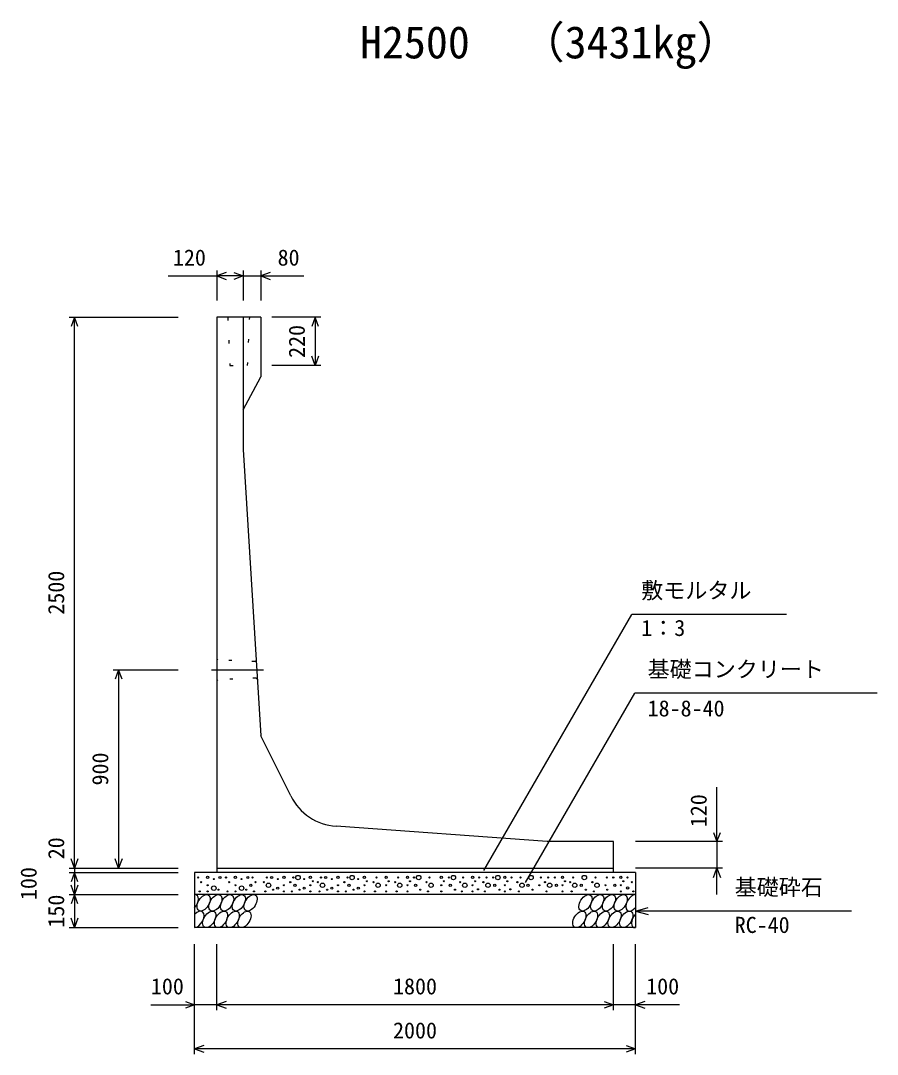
# Model space of a CAD drawing. Units: millimetres, scale not verified. Extents: x -50400 to 50400, y -17820 to 17820.
# Drawn here: x 10910 to 14797, y -9679 to -4989 of the extents above; entities that cross this region are included whole.
import ezdxf
from ezdxf.enums import TextEntityAlignment as Align

# ---------------------------------------------------------------- set-up
doc = ezdxf.new("R2010")
doc.units = ezdxf.units.MM
doc.header["$LTSCALE"] = 60
doc.linetypes.add('CHAIN1', pattern=[8, 5, -1, 1, -1])
doc.linetypes.add('DOTTED', pattern=[1.75, 0.25, -1.5])
for name, color, linetype, lineweight in [('0-0_CENTER', 7, 'CHAIN1', 25), ('0-1_DIM', 7, 'Continuous', 25), ('0-3_HATCH', 6, 'Continuous', 25), ('0-6_OUTLINE', 1, 'Continuous', 25), ('0-7_OUTLINE2', 4, 'DOTTED', 25), ('0-8_TXT', 7, 'Continuous', 25)]:
    doc.layers.add(name, color=color, linetype=linetype, lineweight=lineweight)
doc.styles.add('ＭＳ ゴシック', font='')
doc.styles.get('ＭＳ ゴシック').set_extended_font_data('MS Gothic')

msp = doc.modelspace()

# ---------------------------------------------------------------- linework, layer by layer
at = {"layer": '0-0_CENTER'}
msp.add_line((11775.89, -7933.94), (12011.53, -7933.94), dxfattribs=at)
at = {"layer": '0-1_DIM'}
for p, q in [((11799.5, -6122.05), (11799.5, -6258.94)), ((11919.5, -6122.05), (11919.5, -6258.94)), ((11999.5, -6122.05), (11999.5, -6258.94)), ((11579.64, -6147.05), (11799.5, -6147.05)), ((11919.5, -6147.05), (11799.5, -6147.05)), ((11919.5, -6147.05), (11999.5, -6147.05)), ((11999.5, -6147.05), (12195.46, -6147.05)), ((11129.5, -6333.94), (11624.5, -6333.94)), ((11154.5, -8833.94), (11154.5, -6333.94)), ((12271.41, -6333.94), (12049.5, -6333.94)), ((12246.41, -6333.94), (12246.41, -6553.94)), ((12271.41, -6553.94), (12049.5, -6553.94)), ((13011.65, -8845.27), (13682.92, -7682.59)), ((14385.33, -7682.59), (13682.92, -7682.59)), ((11329.5, -7933.94), (11624.5, -7933.94)), ((11354.5, -7933.94), (11354.5, -8833.94)), ((13201.13, -8899.66), (13697.4, -8040.1)), ((14796.94, -8040.1), (13697.4, -8040.1)), ((14069.5, -8713.94), (14069.5, -8466.25)), ((14094.5, -8713.94), (13699.5, -8713.94)), ((14069.5, -8713.94), (14069.5, -8833.94)), ((11129.5, -8833.94), (11624.5, -8833.94)), ((11129.5, -8833.94), (11624.5, -8833.94)), ((11129.5, -8853.94), (11624.5, -8853.94)), ((11154.5, -8833.94), (11154.5, -8853.94)), ((11154.5, -8853.94), (11154.5, -8953.94)), ((11354.5, -8833.94), (11624.5, -8833.94)), ((14094.5, -8833.94), (13699.5, -8833.94)), ((14069.5, -8953.94), (14069.5, -8833.94)), ((11129.5, -8953.94), (11624.5, -8953.94)), ((11154.5, -8953.94), (11154.5, -9103.94)), ((13699.5, -9028.94), (13757.46, -9013.41)), ((14679.82, -9028.94), (13699.5, -9028.94)), ((13699.5, -9028.94), (13757.46, -9044.47)), ((11129.5, -9103.94), (11624.5, -9103.94)), ((11699.5, -9678.94), (11699.5, -9178.94)), ((11799.5, -9478.94), (11799.5, -9178.94)), ((13599.5, -9478.94), (13599.5, -9178.94)), ((13599.5, -9478.94), (13599.5, -9178.94)), ((13699.5, -9678.94), (13699.5, -9178.94)), ((11499.96, -9453.94), (11699.5, -9453.94)), ((11799.5, -9453.94), (11699.5, -9453.94)), ((13599.5, -9453.94), (11799.5, -9453.94)), ((13699.5, -9453.94), (13599.5, -9453.94)), ((13899.04, -9453.94), (13699.5, -9453.94)), ((13699.5, -9653.94), (11699.5, -9653.94))]:
    msp.add_line(p, q, dxfattribs=at)
for points in [[(11841.79, -6131.66), (11799.5, -6147.05), (11841.79, -6162.44)], [(11877.21, -6131.66), (11919.5, -6147.05), (11877.21, -6162.44)], [(12041.79, -6131.66), (11999.5, -6147.05), (12041.79, -6162.44)], [(11169.89, -6376.23), (11154.5, -6333.94), (11139.11, -6376.23)], [(12261.8, -6376.23), (12246.41, -6333.94), (12231.02, -6376.23)], [(12261.8, -6511.66), (12246.41, -6553.94), (12231.02, -6511.66)], [(11369.89, -7976.23), (11354.5, -7933.94), (11339.11, -7976.23)], [(14054.11, -8671.66), (14069.5, -8713.94), (14084.89, -8671.66)], [(11169.89, -8791.66), (11154.5, -8833.94), (11139.11, -8791.66)], [(11369.89, -8791.66), (11354.5, -8833.94), (11339.11, -8791.66)], [(11169.89, -8896.23), (11154.5, -8853.94), (11139.11, -8896.23)], [(14054.11, -8876.23), (14069.5, -8833.94), (14084.89, -8876.23)], [(11169.89, -8911.66), (11154.5, -8953.94), (11139.11, -8911.66)], [(11169.89, -8996.23), (11154.5, -8953.94), (11139.11, -8996.23)], [(11169.89, -9061.66), (11154.5, -9103.94), (11139.11, -9061.66)], [(11657.21, -9438.55), (11699.5, -9453.94), (11657.21, -9469.33)], [(11841.79, -9438.55), (11799.5, -9453.94), (11841.79, -9469.33)], [(13557.21, -9438.55), (13599.5, -9453.94), (13557.21, -9469.33)], [(13741.79, -9438.55), (13699.5, -9453.94), (13741.79, -9469.33)], [(11741.79, -9638.55), (11699.5, -9653.94), (11741.79, -9669.33)], [(13657.21, -9638.55), (13699.5, -9653.94), (13657.21, -9669.33)]]:
    msp.add_lwpolyline(points, dxfattribs=at)
at = {"layer": '0-3_HATCH'}
for centre, radius in [((11715.47, -8876.76), 2.5), ((11729.49, -8897.78), 2.5), ((11758.36, -8875.89), 5), ((11758.36, -8911.78), 2.5), ((11786.4, -8883.77), 2.5), ((11814.44, -8876.76), 5), ((11841.57, -8876.76), 2.5), ((11855.59, -8897.78), 2.5), ((11884.47, -8875.89), 5), ((11884.47, -8911.78), 2.5), ((11912.51, -8883.77), 2.5), ((11940.54, -8876.76), 5), ((11954.56, -8911.78), 5), ((11961.57, -8876.76), 2.5), ((11975.59, -8897.78), 2.5), ((12013.41, -8897.78), 2.5), ((12034.44, -8911.78), 10), ((12027.43, -8876.76), 2.5), ((12048.46, -8876.76), 5), ((12076.49, -8883.77), 2.5), ((12104.53, -8875.89), 5), ((12104.53, -8911.78), 2.5), ((12133.41, -8897.78), 2.5), ((12147.43, -8876.76), 2.5), ((12154.44, -8911.78), 5), ((12168.46, -8876.76), 10), ((12196.49, -8883.77), 2.5), ((12224.53, -8875.89), 5), ((12224.53, -8911.78), 2.5), ((12235.87, -8893.46), 2.5), ((12258.63, -8897.78), 2.5), ((12279.66, -8911.78), 10), ((12272.65, -8876.76), 2.5), ((12293.68, -8876.76), 5), ((12321.72, -8883.77), 2.5), ((12349.76, -8875.89), 5), ((12349.76, -8911.78), 2.5), ((12378.63, -8897.78), 2.5), ((12392.65, -8876.76), 2.5), ((12399.66, -8911.78), 5), ((12413.68, -8876.76), 10), ((12441.72, -8883.77), 2.5), ((12469.76, -8875.89), 5), ((12469.76, -8911.78), 2.5), ((12481.1, -8893.46), 2.5), ((12510.56, -8897.78), 2.5), ((12531.59, -8911.78), 10), ((12524.58, -8876.76), 2.5), ((12568.2, -8875.89), 5), ((12568.2, -8911.78), 2.5), ((12579.54, -8893.46), 2.5), ((12609, -8897.78), 2.5), ((12630.03, -8911.78), 10), ((12623.01, -8876.76), 2.5), ((12665.19, -8875.89), 5), ((12665.19, -8911.78), 2.5), ((12676.53, -8893.46), 2.5), ((12694.89, -8876.76), 2.5), ((12701.9, -8911.78), 5), ((12715.92, -8876.76), 10), ((12751.27, -8897.78), 2.5), ((12772.3, -8911.78), 10), ((12765.29, -8876.76), 2.5), ((12818.58, -8875.89), 5), ((12818.58, -8911.78), 2.5), ((12829.92, -8893.46), 2.5), ((12852.55, -8876.76), 2.5), ((12859.56, -8911.78), 5), ((12873.58, -8876.76), 10), ((12904.24, -8897.78), 2.5), ((12925.27, -8911.78), 10), ((12918.26, -8876.76), 2.5), ((12960.44, -8875.89), 5), ((12960.44, -8911.78), 2.5), ((12971.78, -8893.46), 2.5), ((12990.13, -8876.76), 2.5), ((13009.37, -8897.78), 2.5), ((13030.4, -8911.78), 10), ((13023.39, -8876.76), 2.5), ((13054.17, -8876.76), 2.5), ((13061.19, -8911.78), 5), ((13075.21, -8876.76), 10), ((13106.97, -8875.89), 5), ((13106.97, -8911.78), 2.5), ((13118.31, -8893.46), 2.5), ((13136.67, -8876.76), 2.5), ((13163.66, -8897.78), 2.5), ((13184.69, -8911.78), 10), ((13177.68, -8876.76), 2.5), ((13211.82, -8911.78), 5), ((13225.84, -8876.76), 10), ((13263.49, -8911.78), 2.5), ((13269.93, -8876.76), 2.5), ((13289.16, -8897.78), 2.5), ((13310.19, -8911.78), 10), ((13303.18, -8876.76), 2.5), ((13333.97, -8876.76), 2.5), ((13340.98, -8911.78), 5), ((13368.37, -8875.89), 5), ((13368.37, -8911.78), 2.5), ((13379.71, -8893.46), 2.5), ((13402.83, -8897.78), 2.5), ((13423.86, -8911.78), 10), ((13416.85, -8876.76), 2.5), ((13453.47, -8911.78), 5), ((13467.49, -8876.76), 10), ((13504.11, -8897.78), 2.5), ((13525.14, -8911.78), 10), ((13518.12, -8876.76), 2.5), ((13563.16, -8911.78), 2.5), ((13569.59, -8876.76), 2.5), ((13598.96, -8876.76), 2.5), ((13605.98, -8911.78), 5), ((13633.37, -8875.89), 5), ((13633.37, -8911.78), 2.5), ((13644.71, -8893.46), 2.5), ((13663.68, -8876.76), 2.5), ((13682.89, -8897.78), 2.5), ((11722.48, -8939.8), 2.5), ((11758.36, -8939.8), 2.5), ((11786.4, -8924.91), 10), ((11807.43, -8931.92), 2.5), ((11848.58, -8939.8), 2.5), ((11884.47, -8939.8), 2.5), ((11912.51, -8924.91), 10), ((11933.53, -8931.92), 2.5), ((11968.58, -8939.8), 2.5), ((12020.42, -8939.8), 2.5), ((12055.47, -8931.92), 2.5), ((12076.49, -8924.91), 5), ((12104.53, -8939.8), 2.5), ((12140.42, -8939.8), 2.5), ((12175.47, -8931.92), 2.5), ((12196.49, -8924.91), 5), ((12224.53, -8939.8), 2.5), ((12265.64, -8939.8), 2.5), ((12300.69, -8931.92), 2.5), ((12321.72, -8924.91), 5), ((12349.76, -8939.8), 2.5), ((12385.64, -8939.8), 2.5), ((12420.69, -8931.92), 2.5), ((12441.72, -8924.91), 5), ((12469.76, -8939.8), 2.5), ((12517.57, -8939.8), 2.5), ((12568.2, -8939.8), 2.5), ((12616.01, -8939.8), 2.5), ((12665.19, -8939.8), 2.5), ((12722.93, -8931.92), 2.5), ((12758.28, -8939.8), 2.5), ((12818.58, -8939.8), 2.5), ((12880.59, -8931.92), 2.5), ((12911.25, -8939.8), 2.5), ((12960.44, -8939.8), 2.5), ((12985.09, -8930.13), 2.5), ((13016.38, -8939.8), 2.5), ((13082.21, -8931.92), 2.5), ((13106.97, -8939.8), 2.5), ((13131.63, -8930.13), 2.5), ((13170.67, -8939.8), 2.5), ((13232.85, -8931.92), 2.5), ((13296.17, -8939.8), 2.5), ((13368.37, -8939.8), 2.5), ((13409.84, -8939.8), 2.5), ((13474.49, -8931.92), 2.5), ((13511.12, -8939.8), 2.5), ((13571.5, -8931.92), 2.5), ((13633.37, -8939.8), 2.5), ((13663.85, -8924.07), 5), ((13689.9, -8939.8), 2.5)]:
    msp.add_circle(centre, radius, dxfattribs=at)
for centre, start_param, end_param in [((11687.14, -8991.47), 4.385593, 6.6745444), ((13685.64, -8991.47), 0.3357715, 4.4411806), ((11712.46, -9066.46), 3.5111464, 7.548991), ((13710.96, -9066.46), 1.2110787, 3.5658734)]:
    msp.add_ellipse(centre, major_axis=(21.81, 35.31), ratio=0.5792, start_param=start_param, end_param=end_param, dxfattribs=at)
for centre in [(11740.34, -8991.47), (11793.55, -8991.47), (11846.76, -8991.47), (11899.97, -8991.47), (11953.18, -8991.47), (13472.81, -8991.47), (13526.01, -8991.47), (13579.22, -8991.47), (13632.43, -8991.47), (11765.66, -9066.46), (11818.87, -9066.46), (11872.08, -9066.46), (11925.29, -9066.46), (13444.92, -9066.46), (13498.13, -9066.46), (13551.34, -9066.46), (13604.54, -9066.46), (13657.75, -9066.46)]:
    msp.add_ellipse(centre, major_axis=(21.81, 35.31), ratio=0.5792, dxfattribs=at)
at = {"layer": '0-6_OUTLINE'}
for p, q in [((11999.5, -6333.94), (11799.5, -6333.94)), ((11799.5, -6333.94), (11799.5, -8853.94)), ((11919.5, -6333.94), (11919.5, -6933.94)), ((11999.5, -6333.94), (11999.5, -6603.94)), ((11919.5, -6753.94), (11999.5, -6603.94)), ((11919.5, -6933.94), (11999.5, -8233.94)), ((12135.89, -8506.72), (11999.5, -8233.94)), ((13299.5, -8713.94), (12341.36, -8644.26)), ((13599.5, -8713.94), (13299.5, -8713.94)), ((13599.5, -8853.94), (13599.5, -8713.94)), ((11799.5, -8833.94), (13599.5, -8833.94)), ((13699.5, -8853.94), (13699.5, -9103.94)), ((13699.5, -8953.94), (11699.5, -8953.94)), ((13699.5, -9103.94), (11699.5, -9103.94))]:
    msp.add_line(p, q, dxfattribs=at)
msp.add_lwpolyline([(13699.5, -8853.94), (11699.5, -8853.94), (11699.5, -9103.94)], dxfattribs=at)
msp.add_arc((12359.5, -8394.92), 250, 206.56505, 265.84036, dxfattribs=at)
at = {"layer": '0-7_OUTLINE2'}
for p, q in [((11939.5, -6553.94), (11949.5, -6333.94)), ((11804.5, -7888.94), (11799.5, -7883.94)), ((11973.72, -7896.44), (11804.5, -7888.94)), ((11973.72, -7896.44), (11978.42, -7891.44)), ((11978.34, -7971.44), (11804.5, -7978.94)), ((11978.34, -7971.44), (11983.65, -7976.44)), ((11804.5, -7978.94), (11799.5, -7983.94))]:
    msp.add_line(p, q, dxfattribs=at)
msp.add_lwpolyline([(11849.5, -6333.94), (11859.5, -6553.94), (11939.5, -6553.94)], dxfattribs=at)

# ---------------------------------------------------------------- texts
at = {"layer": '0-1_DIM', "style": 'ＭＳ ゴシック'}
for s, p in [('120', (11600.86, -6122.05)), ('80', (12075.76, -6122.05)), ('敷モルタル', (13725.77, -7632.59)), ('1：3', (13725.77, -7802.71)), ('基礎コンクリート', (13754.65, -7990.1)), ('18-8-40', (13754.65, -8167.73)), ('基礎砕石', (14149.75, -8978.94)), ('RC-40', (14149.75, -9150.32)), ('100', (11500.86, -9428.94)), ('1800', (12599.5, -9428.94)), ('100', (13748.14, -9428.94)), ('2000', (12599.5, -9628.94))]:
    msp.add_text(s, height=73.31, dxfattribs=at).set_placement(p, align=Align.BOTTOM_LEFT)
for s, p in [('220', (12221.41, -6518.94)), ('2500', (11129.5, -7683.94)), ('900', (11329.5, -8458.94)), ('120', (14044.5, -8648.3)), ('20', (11129.5, -8793.88)), ('100', (11004.5, -8978.94)), ('150', (11129.5, -9103.94))]:
    msp.add_text(s, height=73.31, rotation=90, dxfattribs=at).set_placement(p, align=Align.BOTTOM_LEFT)
at = {"layer": '0-8_TXT', "style": 'ＭＳ ゴシック'}
for s, p in [('H2500', (12449.5, -5203.69)), ('（3431kg）', (13178.12, -5203.69))]:
    msp.add_text(s, height=146.6, dxfattribs=at).set_placement(p, align=Align.BOTTOM_LEFT)

doc.saveas('drawing.dxf')
